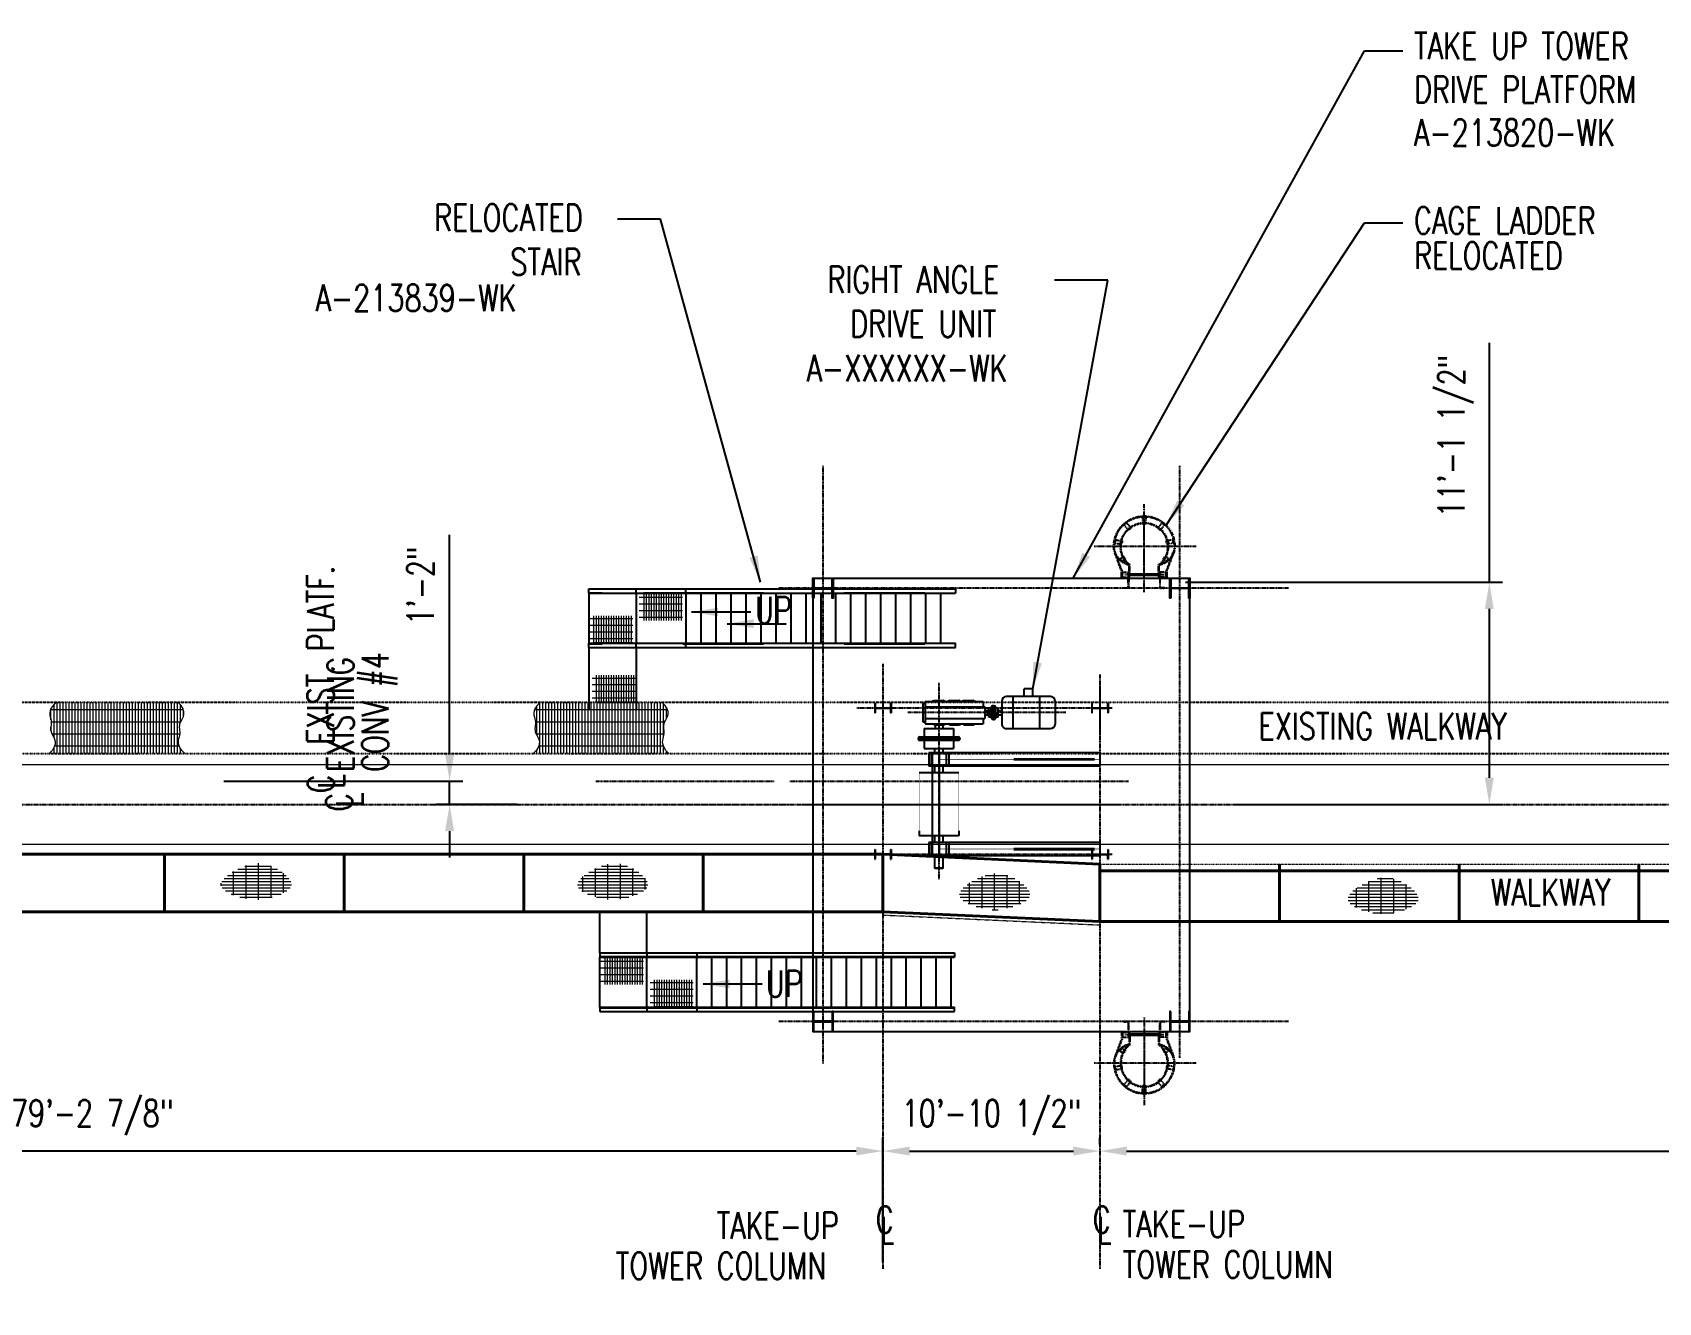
# Model space of a CAD drawing. Header units: inches. Extents: x -24529 to 23375, y -3182 to 1720.
# Drawn here: x -11678 to -10701, y 833 to 1596 of the extents above; entities that cross this region are included whole.
import ezdxf

# ---------------------------------------------------------------- set-up
doc = ezdxf.new("R2010")
doc.units = ezdxf.units.IN
doc.header["$LTSCALE"] = 0.375
doc.header["$MEASUREMENT"] = 0
for name, pattern in [('CENTER2', [1.125, 0.75, -0.125, 0.125, -0.125]), ('XREF-GA CONVEYOR 4A$0$CENTER', [2, 1.25, -0.25, 0.25, -0.25]), ('XREF-GA CONVEYOR 4A$0$CENTER2', [1.125, 0.75, -0.125, 0.125, -0.125]), ('XREF-GA CONVEYOR 4A$0$HIDDEN', [0.375, 0.25, -0.125]), ('XREF-GA CONVEYOR 4A$0$PHANTOM', [2.5, 1.25, -0.25, 0.25, -0.25, 0.25, -0.25]), ('XREF-GA CONVEYOR 4A$0$PHANTOM2', [1.25, 0.625, -0.125, 0.125, -0.125, 0.125, -0.125])]:
    doc.linetypes.add(name, pattern=pattern)
for name, color, linetype, lineweight in [('CENTER', 2, 'CENTER2', 15), ('DIM', 5, 'Continuous', 15), ('XREF-GA CONVEYOR 4A$0$Conv4', 4, 'Continuous', 13), ('XREF-GA CONVEYOR 4A$0$grating', 3, 'Continuous', 13), ('XREF-GA CONVEYOR 4A$0$S-GRTG', 3, 'Continuous', 15), ('XREF-GA CONVEYOR 4A$0$S-GUARDRAIL', 3, 'XREF-GA CONVEYOR 4A$0$CENTER2', 15), ('XREF-GA CONVEYOR 4A$0$STL-NEW', 1, 'Continuous', 40), ('XREF-GA CONVEYOR 4A$0$X-STL', 40, 'XREF-GA CONVEYOR 4A$0$PHANTOM2', 5)]:
    doc.layers.add(name, color=color, linetype=linetype, lineweight=lineweight)
for name, color, linetype in [('XREF-GA CONVEYOR 4A$0$A-SECT-MCUT', 7, 'Continuous'), ('XREF-GA CONVEYOR 4A$0$CENTER', 3, 'XREF-GA CONVEYOR 4A$0$CENTER'), ('XREF-GA CONVEYOR 4A$0$DIM', 7, 'Continuous'), ('XREF-GA CONVEYOR 4A$0$DIMENS', 14, 'Continuous'), ('XREF-GA CONVEYOR 4A$0$existstl', 3, 'Continuous'), ('XREF-GA CONVEYOR 4A$0$HIDDEN', 252, 'XREF-GA CONVEYOR 4A$0$HIDDEN'), ('XREF-GA CONVEYOR 4A$0$NSTL', 1, 'Continuous'), ('XREF-GA CONVEYOR 4A$0$PHANTOM', 253, 'XREF-GA CONVEYOR 4A$0$PHANTOM2'), ('XREF-GA CONVEYOR 4A$0$Platf outline', 4, 'Continuous'), ('XREF-GA CONVEYOR 4A$0$STEEL-PHANTOM', 5, 'XREF-GA CONVEYOR 4A$0$PHANTOM2'), ('XREF-GA CONVEYOR 4A$0$TXT', 3, 'Continuous')]:
    doc.layers.add(name, color=color, linetype=linetype)
doc.styles.add('Romans Narrow', font='ROMANS.SHX', dxfattribs={"width": 0.8, "height": 12})
doc.styles.add('SIMPLEX', font='SIMPLEX.shx', dxfattribs={"width": 0.75})
doc.styles.add('XREF-GA CONVEYOR 4A$0$Romans Narrow', font='ROMANS.SHX', dxfattribs={"width": 0.8, "height": 12})
doc.styles.add('XREF-GA CONVEYOR 4A$0$SIMPLEX', font='simplex.shx', dxfattribs={"width": 0.75})
doc.dimstyles.new('Linear Arch', dxfattribs={"dimscale": 0, "dimtxt": 12, "dimasz": 0.125, "dimexe": 0.0625, "dimexo": 0.03125, "dimgap": 0.0625, "dimtad": 1, "dimdec": 4, "dimzin": 7, "dimdsep": 46, "dimlunit": 4, "dimtxsty": 'Romans Narrow', "dimcen": 0, "dimclrd": 256, "dimclre": 256, "dimadec": 0, "dimazin": 0, "dimtfac": 1, "dimtdec": 4, "dimtmove": 0, "dimatfit": 3, "dimfxl": 0.03125, "dimfrac": 2, "dimtolj": 1, "dimtzin": 4, "dimlwd": -1, "dimlwe": -1, "dimarcsym": 0})
doc.dimstyles.new('XREF-GA CONVEYOR 4A$0$Linear Arch', dxfattribs={"dimscale": 0, "dimtxt": 12, "dimasz": 0.125, "dimexe": 0.0625, "dimexo": 0.03125, "dimgap": 0.0625, "dimtad": 1, "dimdec": 4, "dimzin": 7, "dimdsep": 46, "dimlunit": 4, "dimtxsty": 'XREF-GA CONVEYOR 4A$0$Romans Narrow', "dimcen": 0, "dimclrd": 256, "dimclre": 256, "dimadec": 0, "dimazin": 0, "dimtfac": 1, "dimtdec": 4, "dimtmove": 0, "dimatfit": 3, "dimfxl": 0.03125, "dimfrac": 2, "dimtolj": 1, "dimtzin": 4, "dimlwd": -1, "dimlwe": -1, "dimarcsym": 0})

# ---------------------------------------------------------------- blocks, each defined once
blk = doc.blocks.new('*D18')
at = {"transparency": 16777216}
for p, q in [((-11427.66, 1162.06), (-11427.66, 1294.15)), ((-11563.5, 1146.06), (-11419.66, 1146.06)), ((-11427.66, 1132.06), (-11427.66, 1146.06)), ((-11387.16, 1132.06), (-11435.66, 1132.06)), ((-11427.66, 1116.06), (-11427.66, 1100.06))]:
    blk.add_line(p, q, dxfattribs=at)
for points in [[(-11430.32, 1162.06), (-11424.99, 1162.06), (-11427.66, 1146.06)], [(-11430.32, 1116.06), (-11424.99, 1116.06), (-11427.66, 1132.06)]]:
    blk.add_solid(points, dxfattribs=at)
at = {"layer": 'DEFPOINTS', "color": 0, "transparency": 16777216}
for p in [(-11567.5, 1146.06), (-11427.66, 1132.06), (-11383.16, 1132.06)]:
    blk.add_point(p, dxfattribs=at)
at = {"color": 0, "transparency": 16777216, "insert": (-11445.18, 1263.57), "char_height": 16, "attachment_point": 5, "rotation": 90, "style": 'SIMPLEX'}
blk.add_mtext('\\A1;1\'-2"', dxfattribs=at)
blk = doc.blocks.new('*D19')
at = {"transparency": 16777216}
for p, q in [((-11167.12, 927.65), (-11167.12, 931.65)), ((-11036.62, 927.65), (-11036.62, 931.65)), ((-11151.12, 923.65), (-11052.62, 923.65))]:
    blk.add_line(p, q, dxfattribs=at)
for points in [[(-11151.12, 926.32), (-11151.12, 920.99), (-11167.12, 923.65)], [(-11052.62, 926.32), (-11052.62, 920.99), (-11036.62, 923.65)]]:
    blk.add_solid(points, dxfattribs=at)
at = {"layer": 'DEFPOINTS', "color": 0, "transparency": 16777216}
for p in [(-11167.12, 923.65), (-11036.62, 923.65), (-11036.62, 923.65)]:
    blk.add_point(p, dxfattribs=at)
at = {"color": 0, "transparency": 16777216, "insert": (-11101.87, 943.84), "char_height": 16, "attachment_point": 5, "style": 'SIMPLEX'}
blk.add_mtext('\\A1;10\'-10 1/2"', dxfattribs=at)
blk = doc.blocks.new('*D25')
at = {"transparency": 16777216}
for p, q in [((-10802.52, 1265.56), (-10802.52, 1409.56)), ((-10985.18, 1265.56), (-10794.52, 1265.56)), ((-10802.52, 1148.06), (-10802.52, 1249.56)), ((-10956.17, 1132.06), (-10794.52, 1132.06))]:
    blk.add_line(p, q, dxfattribs=at)
for points in [[(-10805.19, 1249.56), (-10799.86, 1249.56), (-10802.52, 1265.56)], [(-10805.19, 1148.06), (-10799.86, 1148.06), (-10802.52, 1132.06)]]:
    blk.add_solid(points, dxfattribs=at)
at = {"layer": 'DEFPOINTS', "color": 0, "transparency": 16777216}
for p in [(-10989.18, 1265.56), (-10960.17, 1132.06), (-10802.52, 1132.06)]:
    blk.add_point(p, dxfattribs=at)
at = {"color": 0, "transparency": 16777216, "insert": (-10822.71, 1353.56), "char_height": 16, "attachment_point": 5, "rotation": 90, "style": 'SIMPLEX'}
blk.add_mtext('\\A1;11\'-1 1/2"', dxfattribs=at)
blk = doc.blocks.new('XREF-GA CONVEYOR 4A$0$CION4 DRIV PLAN')
at = {"layer": 'XREF-GA CONVEYOR 4A$0$CENTER'}
blk.add_line((-55.17, 76.18), (-55.17, -18.65), dxfattribs=at)
at = {"layer": 'XREF-GA CONVEYOR 4A$0$DIMENS'}
for p, q in [((-62.05, 69.8), (-48.3, 69.8)), ((-64.8, 67.05), (-64.8, 40.49)), ((-64.8, 60.38), (-45.55, 60.38)), ((-45.55, 40.49), (-45.55, 67.05)), ((-69.49, 56.41), (-69.49, 51.14)), ((-64.8, 56.41), (-69.49, 56.41)), ((-64.8, 51.14), (-69.49, 51.14)), ((-64.8, 44.36), (-45.55, 44.36)), ((-62.05, 37.74), (-48.3, 37.74)), ((-59.3, 33.48), (-55.17, 33.48)), ((-59.3, 32.78), (-59.3, 33.48)), ((-59.3, 32.78), (-59.3, 32.09)), ((-59.3, 32.09), (-55.17, 32.09)), ((-55.17, 34.16), (-58.55, 34.16)), ((-55.17, 31.41), (-58.55, 31.41)), ((-57.92, 35.53), (-57.92, 34.16)), ((-52.42, 35.53), (-57.92, 35.53)), ((-57.92, 31.41), (-57.92, 30.03)), ((-52.42, 30.03), (-57.92, 30.03)), ((-56.42, 35.53), (-56.42, 37.74)), ((-56.42, 32.55), (-56.3, 32.68)), ((-56.42, 32.55), (-55.49, 32.55)), ((-56.42, 30.03), (-56.42, 32.55)), ((-56.42, 27.49), (-56.42, 30.03)), ((-56.3, 32.68), (-54.05, 32.68)), ((-55.49, 30.03), (-55.49, 32.68)), ((-55.49, 28.99), (-55.49, 30.03)), ((-55.17, 34.16), (-51.8, 34.16)), ((-51.05, 33.48), (-55.17, 33.48)), ((-51.05, 32.09), (-55.17, 32.09)), ((-55.17, 31.41), (-51.8, 31.41)), ((-54.86, 30.03), (-54.86, 32.68)), ((-54.86, 32.55), (-53.92, 32.55)), ((-54.86, 28.99), (-54.86, 30.03)), ((-54.05, 32.68), (-53.92, 32.55)), ((-53.92, 35.53), (-53.92, 37.74)), ((-53.92, 30.03), (-53.92, 32.55)), ((-53.92, 27.49), (-53.92, 30.03)), ((-52.42, 35.53), (-52.42, 34.16)), ((-52.42, 31.41), (-52.42, 30.03)), ((-51.05, 32.78), (-51.05, 33.48)), ((-51.05, 32.78), (-51.05, 32.09)), ((-62.45, 15.11), (-62.45, 20.7)), ((-62.45, 15.84), (-62.45, 19.97)), ((-62.31, 21.05), (-61.95, 21.9)), ((-61.87, -8.35), (-61.87, 26.49)), ((-61.87, 26.49), (-58.72, 26.49)), ((-58.72, -8.35), (-58.72, 27.49)), ((-58.72, 27.49), (-51.63, 27.49)), ((-51.63, -8.35), (-51.63, 27.49)), ((-51.63, 26.49), (-48.48, 26.49)), ((-48.48, -8.35), (-48.48, 26.49)), ((-48.04, 21.05), (-48.39, 21.9)), ((-47.89, 15.11), (-47.89, 20.7)), ((-47.89, 15.84), (-47.89, 19.97)), ((-62.45, 6.56), (-62.45, 12.15)), ((-62.45, 7.29), (-62.45, 11.42)), ((-62.31, 14.76), (-61.95, 13.9)), ((-62.31, 12.5), (-61.95, 13.36)), ((-48.04, 14.76), (-48.39, 13.9)), ((-48.04, 12.5), (-48.39, 13.36)), ((-47.89, 6.56), (-47.89, 12.15)), ((-47.89, 7.29), (-47.89, 11.42)), ((-40.56, -11.71), (-40.56, 11.71)), ((-40.06, -12.5), (-40.06, 12.5)), ((-40.06, 12.5), (-39.06, 12.5)), ((-39.56, -12.5), (-39.56, 12.5)), ((-39.06, -12.5), (-39.06, 12.5)), ((-38.56, -11.71), (-38.56, 11.71)), ((-19, 12), (-19, -12)), ((19, 12), (19, -12)), ((-62.45, -2.79), (-62.45, 2.79)), ((-62.45, -2.06), (-62.45, 2.06)), ((-62.31, 6.21), (-61.95, 5.36)), ((-62.31, 3.15), (-61.95, 4)), ((-48.04, 6.21), (-48.39, 5.36)), ((-48.04, 3.15), (-48.39, 4)), ((-47.89, -2.79), (-47.89, 2.79)), ((-47.89, 2.31), (-45.56, 2.31)), ((-47.89, -2.06), (-47.89, 2.06)), ((-45.56, -8.82), (-45.56, 8.81)), ((-45.56, 8.81), (-40.56, 8.81)), ((-38.56, 8.81), (-33.56, 8.81)), ((-33.56, -8.82), (-33.56, 8.81)), ((-31.06, 2.47), (-33.56, 2.47)), ((-31, 6), (-31, -6)), ((-31, 6), (-23, 6)), ((-23, 4.5), (-31, 4.5)), ((-23, 6), (-23, -6)), ((-19, 2.47), (-23, 2.47)), ((23, 2.47), (19, 2.47)), ((23, 6), (23, -6)), ((23, 6), (31, 6)), ((31, 4.5), (23, 4.5)), ((31, 6), (31, -6)), ((38.25, 2.47), (31, 2.47)), ((38.25, 2.47), (38.25, -2.47)), ((38.25, 2.47), (38.5, 2.22)), ((38.5, 2.22), (38.5, -2.22)), ((-62.31, -3.15), (-61.95, -4)), ((-61.87, -8.35), (-48.48, -8.35)), ((-60.72, -9.65), (-60.72, -8.35)), ((-60.72, -9.65), (-49.63, -9.65)), ((-49.63, -9.65), (-49.63, -8.35)), ((-48.04, -3.15), (-48.39, -4)), ((-47.89, -2.31), (-45.56, -2.31)), ((-45.56, -8.82), (-40.56, -8.82)), ((-38.56, -8.82), (-33.56, -8.82)), ((-31.06, -2.47), (-33.56, -2.47)), ((-23, -4.5), (-31, -4.5)), ((-31, -6), (-23, -6)), ((-19, -2.47), (-23, -2.47)), ((23, -2.47), (19, -2.47)), ((31, -4.5), (23, -4.5)), ((23, -6), (31, -6)), ((38.25, -2.47), (31, -2.47)), ((38.5, -2.22), (38.25, -2.47)), ((-40.06, -12.5), (-39.06, -12.5))]:
    blk.add_line(p, q, dxfattribs=at)
for centre, radius, start, end in [((-62.05, 67.05), 2.75, 90.00001, 180.00001), ((-48.3, 67.05), 2.75, 0.00001, 90.00001), ((-62.05, 40.49), 2.75, 180.00001, 270.00001), ((-48.3, 40.49), 2.75, 270.00001, 0.00001), ((-57.54, 32.29), 2.12, 118.21555, 145.88142), ((-57.54, 33.28), 2.12, 214.11858, 241.78445), ((-52.81, 32.29), 2.12, 34.11858, 61.78445), ((-52.81, 33.28), 2.12, 298.21555, 325.88142), ((-61.95, 20.7), 0.5, 135, 180), ((-55.17, 28.99), 0.313, 180, 0), ((-48.39, 20.7), 0.5, 0, 45), ((-61.95, 15.11), 0.5, 180, 225), ((-61.95, 12.15), 0.5, 135, 180), ((-48.39, 15.11), 0.5, 315, 0), ((-48.39, 12.15), 0.5, 0, 45), ((-39.69, 11.71), 0.875, 115.24718, 180), ((-39.44, 11.71), 0.875, 0, 64.75282), ((-61.95, 6.56), 0.5, 180, 225), ((-61.95, 2.79), 0.5, 135, 180), ((-48.39, 6.56), 0.5, 315, 0), ((-48.39, 2.79), 0.5, 0, 45), ((-61.95, -2.79), 0.5, 180, 225), ((-48.39, -2.79), 0.5, 315, 0), ((-39.69, -11.71), 0.875, 180, 244.75282), ((-39.44, -11.71), 0.875, 295.24718, 0)]:
    blk.add_arc(centre, radius, start, end, dxfattribs=at)
at = {"layer": 'XREF-GA CONVEYOR 4A$0$HIDDEN'}
for p, q in [((-19, 12), (19, 12)), ((-19, -12), (19, -12))]:
    blk.add_line(p, q, dxfattribs=at)
blk = doc.blocks.new('XREF-GA CONVEYOR 4A$0$A$C749772B7')
at = {"layer": 'XREF-GA CONVEYOR 4A$0$CENTER'}
blk.add_line((-33.69, -15.07), (-33.69, 103.19), dxfattribs=at)
at = {"layer": 'XREF-GA CONVEYOR 4A$0$existstl'}
for p, q in [((-130.5, 89), (-33.88, 89)), ((-130.5, 81), (-130.5, 89)), ((-125.56, 90.87), (-125.87, 90.87)), ((-125.87, 88.12), (-125.87, 90.87)), ((-125.56, 85.12), (-125.56, 90.87)), ((-33.88, 89), (-33.88, 81)), ((-130.5, 81), (-33.88, 81)), ((-125.87, 87.87), (-125.87, 85.12)), ((-125.56, 85.12), (-125.87, 85.12)), ((-130.5, 35), (-33.88, 35)), ((-130.5, 27), (-130.5, 35)), ((-33.88, 27), (-33.88, 35)), ((-130.5, 27), (-33.88, 27))]:
    blk.add_line(p, q, dxfattribs=at)
blk.add_lwpolyline([(-29.85, 88.5), (-29.85, 27.5), (-33.88, 27.5), (-33.88, 88.5)], close=True, dxfattribs=at)
at = {"layer": 'XREF-GA CONVEYOR 4A$0$HIDDEN', "linetype": 'XREF-GA CONVEYOR 4A$0$HIDDEN'}
for p, q in [((-130.5, 85.25), (-33.88, 85.25)), ((-130.5, 84.75), (-33.88, 84.75)), ((-130.5, 31.25), (-33.88, 31.25)), ((-130.5, 30.75), (-33.88, 30.75))]:
    blk.add_line(p, q, dxfattribs=at)
at = {"layer": 'XREF-GA CONVEYOR 4A$0$TXT', "rotation": 90}
blk.add_blockref('XREF-GA CONVEYOR 4A$0$CION4 DRIV PLAN', (-33.69, 58), dxfattribs=at)
blk = doc.blocks.new('XREF-GA CONVEYOR 4A$0$A$C068F74BA')
at = {"layer": 'XREF-GA CONVEYOR 4A$0$A-SECT-MCUT', "rotation": 270}
blk.add_blockref('XREF-GA CONVEYOR 4A$0$A$C749772B7', (0, 0), dxfattribs=at)
blk = doc.blocks.new('XREF-GA CONVEYOR 4A$0$Grating Plan')
at = {"layer": 'XREF-GA CONVEYOR 4A$0$existstl'}
blk.add_line((0, 0), (23.27, 0), dxfattribs=at)
at = {"layer": 'XREF-GA CONVEYOR 4A$0$grating', "linetype": 'Continuous'}
for p, q in [((0.77, 0), (0.77, -16.4)), ((2.27, 0), (2.27, -16.4)), ((3.77, 0), (3.77, -16.4)), ((5.27, 0), (5.27, -13.81)), ((5.27, 0), (5.27, -16.4)), ((6.77, 0), (6.77, -16.4)), ((6.77, 0), (6.77, -16.4)), ((8.27, 0), (8.27, -16.4)), ((9.77, 0), (9.77, -16.4)), ((11.27, 0), (11.27, -16.4)), ((12.77, 0), (12.77, -16.4)), ((14.27, 0), (14.27, -16.4)), ((14.27, 0), (14.27, -16.4)), ((15.77, 0), (15.77, -16.4)), ((17.27, 0), (17.27, -16.4)), ((18.77, 0), (18.77, -16.4)), ((20.27, 0), (20.27, -16.4)), ((21.77, 0), (21.77, -16.4)), ((23.27, 0), (23.27, -16.4)), ((0, -2.59), (25.94, -2.59)), ((0, -6.59), (16.94, -6.59)), ((12.86, -6.59), (25.94, -6.59)), ((0, -10.59), (16.94, -10.59)), ((0, -14.59), (16.94, -14.59)), ((12.86, -10.59), (25.94, -10.59)), ((12.86, -14.59), (25.94, -14.59))]:
    blk.add_line(p, q, dxfattribs=at)
blk = doc.blocks.new('XREF-GA CONVEYOR 4A$0$LADDERPLAN')
at = {"layer": 'XREF-GA CONVEYOR 4A$0$CENTER'}
for p, q in [((0, 31.1), (0, -30.09)), ((-17, 11.66), (-17, -11.66)), ((-27.38, 0), (20.97, 0))]:
    blk.add_line(p, q, dxfattribs=at)
at = {"layer": 'XREF-GA CONVEYOR 4A$0$existstl', "linetype": 'XREF-GA CONVEYOR 4A$0$PHANTOM'}
for p, q in [((-18.5, 13.75), (-18.5, 13.37)), ((-18.5, 13), (-18.5, 13.37)), ((-18.5, 13.37), (-15.5, 13.37)), ((-18.5, 13), (-15.5, 13)), ((-18.5, 13), (-18.5, 9.37)), ((-15.5, 13), (-15.5, 9.37)), ((-8.92, 13.44), (-7.61, 14.95)), ((-8.63, 13.2), (-8.92, 13.44)), ((-8.91, 13.45), (-8.04, 11.93)), ((-7.87, 11.62), (-6.13, 12.62)), ((-7.68, 11.3), (-7.87, 11.62)), ((-7.68, 11.3), (-5.95, 12.3)), ((-7.32, 14.71), (-7.61, 14.95)), ((-7.32, 14.71), (-6.3, 12.92)), ((-5.95, 12.3), (-6.13, 12.62)), ((1.38, 13.59), (1.45, 13.96)), ((1.38, 13.59), (3.35, 13.24)), ((1.45, 13.96), (3.42, 13.61)), ((2.08, 17.53), (1.51, 14.3)), ((2.08, 17.53), (2.14, 17.9)), ((2.08, 17.53), (4.05, 17.18)), ((2.14, 17.9), (4.11, 17.55)), ((3.35, 13.24), (3.42, 13.61)), ((4.05, 17.18), (3.47, 13.95)), ((4.05, 17.18), (4.11, 17.55)), ((12.86, 12.1), (10.34, 9.98)), ((14.14, 10.56), (11.63, 8.45)), ((12.86, 12.1), (13.15, 12.34)), ((12.86, 12.1), (14.14, 10.56)), ((13.15, 12.34), (14.43, 10.8)), ((14.14, 10.56), (14.43, 10.8)), ((-18.67, 0), (25.47, 0)), ((-18.5, 9.37), (-18.5, 9)), ((-18.5, 9.37), (-15.5, 9.37)), ((-18.5, 9), (-15.5, 9)), ((-18, 9), (-11.21, 9)), ((-18, 8.62), (-18, 9)), ((-18, 8.62), (-10.88, 8.62)), ((9.79, 9.52), (10.08, 9.77)), ((9.79, 9.52), (11.08, 7.99)), ((10.08, 9.77), (11.37, 8.23)), ((11.08, 7.99), (11.37, 8.23)), ((13.62, 1), (14, 1)), ((13.62, 1), (13.62, -1)), ((14, 1), (14, -1)), ((17.62, 1), (14.34, 1)), ((17.62, 1), (18, 1)), ((18, 1), (18, -1)), ((-18.5, -9), (-18.5, -9.38)), ((-18.5, -9), (-15.5, -9)), ((-18.5, -9.38), (-15.5, -9.38)), ((-18.5, -13), (-18.5, -9.38)), ((-18, -8.62), (-10.88, -8.62)), ((-18, -9), (-18, -8.62)), ((-18, -9), (-11.21, -9)), ((-15.5, -13), (-15.5, -9.38)), ((11.08, -7.99), (9.79, -9.52)), ((9.79, -9.52), (10.08, -9.77)), ((9.79, -9.52), (10.08, -9.77)), ((11.37, -8.23), (10.08, -9.77)), ((11.08, -7.99), (11.37, -8.23)), ((14.14, -10.56), (11.63, -8.45)), ((13.62, -1), (14, -1)), ((17.62, -1), (14.34, -1)), ((17.62, -1), (18, -1)), ((-18.5, -13), (-18.5, -13.38)), ((-18.5, -13), (-15.5, -13)), ((-18.5, -13.38), (-15.5, -13.38)), ((-18.5, -13.75), (-18.5, -13.38)), ((-8.63, -13.2), (-8.92, -13.44)), ((-8.92, -13.44), (-7.61, -14.95)), ((-8.91, -13.45), (-8.04, -11.93)), ((-8.63, -13.2), (-7.32, -14.71)), ((-7.68, -11.3), (-7.87, -11.62)), ((-7.87, -11.62), (-6.13, -12.62)), ((-7.68, -11.3), (-5.95, -12.3)), ((-7.32, -14.71), (-6.3, -12.92)), ((-5.95, -12.3), (-6.13, -12.62)), ((3.35, -13.24), (1.38, -13.59)), ((1.38, -13.59), (1.45, -13.96)), ((3.42, -13.61), (1.45, -13.96)), ((2.08, -17.53), (1.51, -14.3)), ((2.08, -17.53), (4.05, -17.18)), ((2.08, -17.53), (2.14, -17.9)), ((2.14, -17.9), (4.11, -17.55)), ((3.35, -13.24), (3.42, -13.61)), ((4.05, -17.18), (3.47, -13.95)), ((4.05, -17.18), (4.11, -17.55)), ((12.86, -12.1), (10.34, -9.98)), ((12.86, -12.1), (14.14, -10.56)), ((12.86, -12.1), (13.15, -12.34)), ((13.15, -12.34), (14.43, -10.8)), ((14.14, -10.56), (14.43, -10.8))]:
    blk.add_line(p, q, dxfattribs=at)
at = {"layer": 'XREF-GA CONVEYOR 4A$0$existstl'}
for p, q in [((-15.5, 13), (-15.5, 13.37)), ((-17.38, 9), (-17.38, -9)), ((-16.63, 9), (-16.63, -9)), ((-15.5, 9.37), (-15.5, 9)), ((-15.5, -9), (-15.5, -9.38)), ((-15.5, -13), (-15.5, -13.38))]:
    blk.add_line(p, q, dxfattribs=at)
at = {"layer": 'XREF-GA CONVEYOR 4A$0$existstl', "linetype": 'XREF-GA CONVEYOR 4A$0$HIDDEN'}
for p, q in [((-8.63, 13.2), (-7.32, 14.71)), ((17.62, 1), (17.62, -1))]:
    blk.add_line(p, q, dxfattribs=at)
at = {"layer": 'XREF-GA CONVEYOR 4A$0$existstl', "linetype": 'XREF-GA CONVEYOR 4A$0$PHANTOM'}
for points in [[(-25, 9.37), (-25, 12.38), (-24.88, 12.38, -0.414214), (-24.75, 12.25), (-24.75, 10.13, 0.303402), (-24.44, 9.66, 0.098335), (-24.25, 9.63), (-16.12, 9.63, -0.414214), (-16, 9.5), (-16, 9.37)], [(-25, -9.38), (-25, -12.37), (-24.88, -12.37, 0.414214), (-24.75, -12.25), (-24.75, -10.12, -0.303402), (-24.44, -9.66, -0.098335), (-24.25, -9.63), (-16.12, -9.63, 0.414214), (-16, -9.5), (-16, -9.38)]]:
    blk.add_lwpolyline(points, format="xyb", close=True, dxfattribs=at)
for points in [[(-18.5, 13.75), (-14.56, 13.75), (-3.94, 17.67)], [(-18.5, 13.37), (-14.49, 13.37), (-3.81, 17.32)], [(-18.5, -13.38), (-14.49, -13.38), (-3.81, -17.32)], [(-18.5, -13.75), (-14.56, -13.75), (-3.94, -17.67)]]:
    blk.add_lwpolyline(points, dxfattribs=at)
for centre, radius, start, end in [((0, 0), 14.38, 218.76184, 141.23816), ((0, 7), 11.38, 90, 169.78199), ((0, 0), 14, 218.02964, 141.97036), ((0, 7), 11, 90, 166.23583), ((0, 0), 18.38, 270, 90), ((0, 0), 18, 270, 90), ((0, 7), 11, 170.28013, 171.50494), ((0, -7), 11.38, 190.21801, 270), ((0, -7), 11, 188.49506, 189.71987), ((0, -7), 11, 193.76417, 270)]:
    blk.add_arc(centre, radius, start, end, dxfattribs=at)
blk = doc.blocks.new('*D32')
at = {"transparency": 16777216}
for p, q in [((-12118, 927.65), (-12118, 931.65)), ((-11167.12, 856.87), (-11167.12, 931.65)), ((-11183.12, 923.65), (-12102, 923.65))]:
    blk.add_line(p, q, dxfattribs=at)
for points in [[(-12102, 926.32), (-12102, 920.99), (-12118, 923.65)], [(-11183.12, 926.32), (-11183.12, 920.99), (-11167.12, 923.65)]]:
    blk.add_solid(points, dxfattribs=at)
at = {"layer": 'DEFPOINTS', "color": 0, "transparency": 16777216}
for p in [(-12118, 923.65), (-12118, 923.65), (-11167.12, 852.87)]:
    blk.add_point(p, dxfattribs=at)
at = {"color": 0, "transparency": 16777216, "insert": (-11642.56, 943.84), "char_height": 16, "attachment_point": 5, "style": 'SIMPLEX'}
blk.add_mtext('\\A1;79\'-2 7/8"', dxfattribs=at)
blk = doc.blocks.new('*D33')
at = {"transparency": 16777216}
for p, q in [((-11036.62, 927.65), (-11036.62, 931.65)), ((-10213.18, 927.65), (-10213.18, 931.65)), ((-11020.62, 923.65), (-10229.18, 923.65))]:
    blk.add_line(p, q, dxfattribs=at)
for points in [[(-11020.62, 926.32), (-11020.62, 920.99), (-11036.62, 923.65)], [(-10229.18, 926.32), (-10229.18, 920.99), (-10213.18, 923.65)]]:
    blk.add_solid(points, dxfattribs=at)
at = {"layer": 'DEFPOINTS', "color": 0, "transparency": 16777216}
for p in [(-11036.62, 923.65), (-10213.18, 923.65), (-10213.18, 923.65)]:
    blk.add_point(p, dxfattribs=at)
at = {"color": 0, "transparency": 16777216, "insert": (-10624.9, 943.84), "char_height": 16, "attachment_point": 5, "style": 'SIMPLEX'}
blk.add_mtext('\\A1;68\'-7 7/16"', dxfattribs=at)
blk = doc.blocks.new('*D37')
at = {"transparency": 16777216}
blk.add_arc((-9577.43, 1132.06), 734.48, 181.24816, 202.75184, dxfattribs=at)
for points in [[(-10314.4, 1116.03), (-10309.07, 1116.09), (-10311.91, 1132.06)], [(-10252.31, 849.07), (-10257.21, 846.95), (-10248.41, 833.32)]]:
    blk.add_solid(points, dxfattribs=at)
at = {"layer": 'DEFPOINTS', "color": 0, "transparency": 16777216}
for p in [(-13249.05, 1132.06), (-9710.67, 1132.06), (-9693.27, 1080.49), (-10304.76, 1029.84), (-12895.14, -345.08)]:
    blk.add_point(p, dxfattribs=at)
at = {"color": 0, "transparency": 16777216, "insert": (-10280.21, 982.68), "char_height": 16, "attachment_point": 5, "rotation": 282, "style": 'SIMPLEX'}
blk.add_mtext('\\A1;24°', dxfattribs=at)
blk = doc.blocks.new('XREF-GA CONVEYOR 4A', base_point=(3020.5, 1779.61))
at = {"layer": 'XREF-GA CONVEYOR 4A$0$grating', "linetype": 'Continuous'}
h = blk.add_hatch(dxfattribs=at)
h.set_pattern_fill('GRATE', color=256, scale=58, angle=90)
h.set_pattern_definition([(90, (104.8591, 0), (-1.8125, 1e-16), []), (180, (104.859, 0), (-9e-16, -7.25), [])])
h.paths.add_polyline_path([(1286.96, 1832.48), (1287.31, 1833.85), (1287.3, 1835.36), (1286.78, 1837.06), (1285.61, 1838.97), (1283.63, 1841.11), (1210.34, 1841.11), (1208.59, 1839.15), (1207.46, 1837.41), (1206.83, 1835.86), (1206.61, 1834.47), (1206.66, 1833.21), (1206.89, 1832.07), (1207.62, 1829.4), (1207.3, 1825.43), (1207.28, 1825.19), (1207.31, 1824.22), (1207.47, 1823.22), (1207.81, 1822.2), (1208.35, 1821.12), (1210.37, 1817.45), (1209.08, 1813.21), (1206.22, 1810.11), (1287.76, 1810.11), (1284.52, 1813.73), (1283.89, 1817.59), (1284.6, 1820.22), (1284.84, 1821.23), (1284.94, 1822.21), (1284.93, 1823.17), (1284.85, 1824.12), (1284.51, 1827.61), (1286.83, 1832.2)])
h = blk.add_hatch(dxfattribs=at)
h.set_pattern_fill('GRATE', color=256, scale=58, angle=90)
h.paths.add_polyline_path([(1577.91, 1832.2), (1578.04, 1832.48), (1578.39, 1833.85), (1578.38, 1835.36), (1577.87, 1837.06), (1576.69, 1838.97), (1574.72, 1841.11), (1501.42, 1841.11), (1499.67, 1839.15), (1498.54, 1837.41), (1497.92, 1835.86), (1497.69, 1834.47), (1497.75, 1833.21), (1497.97, 1832.07), (1498.7, 1829.4), (1498.38, 1825.43), (1498.36, 1825.19), (1498.39, 1824.22), (1498.55, 1823.22), (1498.89, 1822.2), (1499.44, 1821.12), (1501.45, 1817.45), (1500.16, 1813.21), (1497.3, 1810.11), (1578.84, 1810.11), (1575.6, 1813.73), (1574.97, 1817.59), (1575.68, 1820.22), (1575.92, 1821.23), (1576.02, 1822.21), (1576.01, 1823.17), (1575.93, 1824.12), (1575.59, 1827.61)])
at = {"layer": 'XREF-GA CONVEYOR 4A$0$S-GRTG'}
h = blk.add_hatch(dxfattribs=at)
h.set_pattern_fill('GRATE', color=256, scale=60)
edge = h.paths.add_edge_path()
edge.add_spline(control_points=[(1309.6, 1731.01), (1309.16, 1734.8), (1323.77, 1744.03), (1338.37, 1745.55), (1358.32, 1730.66), (1338.38, 1722.42), (1326.04, 1721.31), (1310.03, 1727.22), (1309.6, 1731.01)], knot_values=[0, 0, 0, 0, 16.905455, 33.988442, 51.067246, 63.937028, 80.392064, 97.253076, 97.253076, 97.253076, 97.253076], degree=3, periodic=0)
h = blk.add_hatch(dxfattribs=at)
h.set_pattern_fill('GRATE', color=256, scale=60)
edge = h.paths.add_edge_path()
edge.add_spline(control_points=[(1523.96, 1731.01), (1523.52, 1734.8), (1538.13, 1744.03), (1552.73, 1745.55), (1572.68, 1730.66), (1552.74, 1722.42), (1540.4, 1721.31), (1524.39, 1727.22), (1523.96, 1731.01)], knot_values=[0, 0, 0, 0, 16.905455, 33.988442, 51.067246, 63.937028, 80.392064, 97.253076, 97.253076, 97.253076, 97.253076], degree=3, periodic=0)
h = blk.add_hatch(dxfattribs=at)
h.set_pattern_fill('GRATE', color=256, scale=60)
edge = h.paths.add_edge_path()
edge.add_spline(control_points=[(1753.62, 1725.01), (1753.18, 1728.8), (1767.79, 1738.03), (1782.39, 1739.55), (1802.34, 1724.66), (1782.4, 1716.42), (1770.06, 1715.31), (1754.06, 1721.22), (1753.62, 1725.01)], knot_values=[0, 0, 0, 0, 16.905455, 33.988442, 51.067246, 63.937028, 80.392064, 97.253076, 97.253076, 97.253076, 97.253076], degree=3, periodic=0)
h = blk.add_hatch(dxfattribs=at)
h.set_pattern_fill('GRATE', color=256, scale=60)
edge = h.paths.add_edge_path()
edge.add_spline(control_points=[(1987.18, 1722.48), (1986.74, 1726.27), (2001.35, 1735.51), (2015.95, 1737.03), (2035.91, 1722.14), (2015.97, 1713.89), (2003.62, 1712.79), (1987.62, 1718.69), (1987.18, 1722.48)], knot_values=[0, 0, 0, 0, 16.905455, 33.988442, 51.067246, 63.937028, 80.392064, 97.253076, 97.253076, 97.253076, 97.253076], degree=3, periodic=0)
at = {"layer": 'XREF-GA CONVEYOR 4A$0$CENTER'}
for p, q in [((1671.56, 1623.86), (1671.56, 1983.13)), ((1886.06, 1627.29), (1886.06, 1983.13)), ((1951.33, 1909.61), (1644.84, 1909.61)), ((1707.56, 1864.01), (1707.56, 1500.42)), ((1838.06, 1857.6), (1838.06, 1500.42)), ((1838.06, 1850.27), (1838.06, 1821.66)), ((1691.85, 1837.61), (1845.42, 1837.61)), ((1535.04, 1793.61), (1642.26, 1793.61)), ((1651.53, 1793.61), (1855.11, 1793.61)), ((-374.37, 1779.61), (3164.01, 1779.61)), ((1575.13, 1779.61), (1650.44, 1779.61)), ((1575.13, 1779.61), (1650.44, 1779.61)), ((1659.6, 1779.61), (1847.6, 1779.61)), ((1691.85, 1749.61), (1845.35, 1749.61)), ((1951.33, 1649.11), (1644.84, 1649.11))]:
    blk.add_line(p, q, dxfattribs=at)
at = {"layer": 'XREF-GA CONVEYOR 4A$0$Conv4'}
for p, q in [((-11.98, 1803.49), (3086.56, 1803.49)), ((-11.98, 1755.74), (3086.56, 1755.74))]:
    blk.add_line(p, q, dxfattribs=at)
at = {"layer": 'XREF-GA CONVEYOR 4A$0$existstl'}
for p, q in [((1530.75, 1909.11), (1751.13, 1909.11)), ((1530.75, 1906.49), (1530.75, 1909.11)), ((1530.75, 1906.49), (1751.13, 1906.49)), ((1530.75, 1906.49), (1530.75, 1876.49)), ((1559.13, 1906.49), (1559.13, 1909.11)), ((1559.13, 1906.49), (1559.13, 1876.49)), ((1589.13, 1906.49), (1589.13, 1909.11)), ((1589.13, 1906.49), (1589.13, 1876.49)), ((1598.13, 1906.49), (1598.13, 1876.49)), ((1607.13, 1906.49), (1607.13, 1876.49)), ((1616.13, 1906.49), (1616.13, 1876.49)), ((1625.13, 1906.49), (1625.13, 1876.49)), ((1634.13, 1906.49), (1634.13, 1876.49)), ((1643.13, 1906.49), (1643.13, 1876.49)), ((1652.13, 1906.49), (1652.13, 1876.49)), ((1661.13, 1906.49), (1661.13, 1876.49)), ((1670.13, 1906.49), (1670.13, 1876.49)), ((1679.13, 1906.49), (1679.13, 1876.49)), ((1688.13, 1906.49), (1688.13, 1876.49)), ((1697.13, 1906.49), (1697.13, 1876.49)), ((1706.13, 1906.49), (1706.13, 1876.49)), ((1715.13, 1906.49), (1715.13, 1876.49)), ((1724.13, 1906.49), (1724.13, 1876.49)), ((1733.13, 1906.49), (1733.13, 1876.49)), ((1742.13, 1906.49), (1742.13, 1876.49)), ((1751.13, 1909.11), (1751.13, 1906.49)), ((1530.75, 1876.49), (1751.13, 1876.49)), ((1530.75, 1873.86), (1530.75, 1876.49)), ((1530.75, 1873.86), (1751.13, 1873.86)), ((1530.75, 1873.86), (1530.75, 1837.11)), ((1559.13, 1873.86), (1559.13, 1876.49)), ((1559.13, 1873.86), (1559.13, 1837.11)), ((1589.13, 1873.86), (1589.13, 1876.49)), ((1751.13, 1873.86), (1751.13, 1876.49)), ((1702.63, 1840.49), (1702.94, 1840.49)), ((1702.63, 1840.49), (1702.63, 1834.74)), ((1702.94, 1840.49), (1702.94, 1834.74)), ((1712.19, 1840.49), (1712.5, 1840.49)), ((1712.19, 1840.49), (1712.19, 1834.74)), ((1712.5, 1840.49), (1712.5, 1834.74)), ((1833.12, 1840.49), (1833.12, 1834.74)), ((1833.12, 1840.49), (1833.44, 1840.49)), ((1833.44, 1837.74), (1833.44, 1840.49)), ((1842.69, 1840.49), (1843, 1840.49)), ((1842.69, 1837.74), (1842.69, 1840.49)), ((1843, 1840.49), (1843, 1834.74)), ((1702.63, 1834.74), (1702.94, 1834.74)), ((1702.94, 1837.74), (1712.19, 1837.74)), ((1702.94, 1837.49), (1712.19, 1837.49)), ((1712.19, 1834.74), (1712.5, 1834.74)), ((1833.12, 1834.74), (1833.44, 1834.74)), ((1833.44, 1837.74), (1842.69, 1837.74)), ((1833.44, 1837.49), (1842.69, 1837.49)), ((1833.44, 1834.74), (1833.44, 1837.49)), ((1842.69, 1837.49), (1842.69, 1834.74)), ((1842.69, 1834.74), (1843, 1834.74)), ((1702.63, 1752.49), (1702.63, 1746.74)), ((1702.63, 1752.49), (1702.94, 1752.49)), ((1702.94, 1752.49), (1702.94, 1746.74)), ((1712.19, 1752.49), (1712.19, 1746.74)), ((1712.19, 1752.49), (1712.5, 1752.49)), ((1712.5, 1752.49), (1712.5, 1746.74)), ((1833.12, 1752.49), (1833.12, 1746.74)), ((1833.12, 1752.49), (1833.44, 1752.49)), ((1833.44, 1752.49), (1833.44, 1749.74)), ((1842.69, 1752.49), (1843, 1752.49)), ((1842.69, 1752.49), (1842.69, 1749.74)), ((1843, 1752.49), (1843, 1746.74)), ((1702.63, 1746.74), (1702.94, 1746.74)), ((1702.94, 1749.74), (1712.19, 1749.74)), ((1702.94, 1749.49), (1712.19, 1749.49)), ((1712.19, 1746.74), (1712.5, 1746.74)), ((1833.12, 1746.74), (1833.44, 1746.74)), ((1833.44, 1749.74), (1842.69, 1749.74)), ((1833.44, 1749.49), (1842.69, 1749.49)), ((1833.44, 1746.74), (1833.44, 1749.49)), ((1842.69, 1746.74), (1842.69, 1749.49)), ((1842.69, 1746.74), (1843, 1746.74))]:
    blk.add_line(p, q, dxfattribs=at)
at = {"layer": 'XREF-GA CONVEYOR 4A$0$grating', "linetype": 'Continuous'}
for points in [[(1210.34, 1841.11), (1208.59, 1839.15), (1207.46, 1837.41), (1206.83, 1835.86), (1206.61, 1834.47), (1206.66, 1833.21), (1206.89, 1832.07), (1207.18, 1831), (1207.42, 1829.99), (1207.52, 1829.01), (1207.51, 1828.05), (1207.43, 1827.1), (1207.34, 1826.15), (1207.28, 1825.19), (1207.31, 1824.22), (1207.47, 1823.22), (1207.81, 1822.2), (1208.35, 1821.12), (1208.98, 1819.98), (1209.54, 1818.74), (1209.89, 1817.38), (1209.89, 1815.86), (1209.37, 1814.16), (1208.2, 1812.25), (1206.22, 1810.11)], [(1287.76, 1810.11), (1286, 1812.07), (1284.87, 1813.81), (1284.25, 1815.36), (1284.02, 1816.75), (1284.08, 1818.01), (1284.31, 1819.15), (1284.6, 1820.22), (1284.84, 1821.23), (1284.94, 1822.21), (1284.93, 1823.17), (1284.85, 1824.12), (1284.76, 1825.07), (1284.7, 1826.03), (1284.73, 1827), (1284.89, 1828), (1285.23, 1829.03), (1285.77, 1830.1), (1286.4, 1831.24), (1286.96, 1832.48), (1287.31, 1833.85), (1287.3, 1835.36), (1286.78, 1837.06), (1285.61, 1838.97), (1283.63, 1841.11)], [(1501.42, 1841.11), (1499.67, 1839.15), (1498.54, 1837.41), (1497.92, 1835.86), (1497.69, 1834.47), (1497.75, 1833.21), (1497.97, 1832.07), (1498.26, 1831), (1498.5, 1829.99), (1498.6, 1829.01), (1498.59, 1828.05), (1498.51, 1827.1), (1498.42, 1826.15), (1498.36, 1825.19), (1498.39, 1824.22), (1498.55, 1823.22), (1498.89, 1822.2), (1499.44, 1821.12), (1500.06, 1819.98), (1500.63, 1818.74), (1500.98, 1817.38), (1500.97, 1815.86), (1500.45, 1814.16), (1499.28, 1812.25), (1497.3, 1810.11)], [(1578.84, 1810.11), (1577.09, 1812.07), (1575.96, 1813.81), (1575.33, 1815.36), (1575.11, 1816.75), (1575.16, 1818.01), (1575.39, 1819.15), (1575.68, 1820.22), (1575.92, 1821.23), (1576.02, 1822.21), (1576.01, 1823.17), (1575.93, 1824.12), (1575.84, 1825.07), (1575.78, 1826.03), (1575.81, 1827), (1575.97, 1828), (1576.31, 1829.03), (1576.85, 1830.1), (1577.48, 1831.24), (1578.04, 1832.48), (1578.39, 1833.85), (1578.38, 1835.36), (1577.87, 1837.06), (1576.69, 1838.97), (1574.72, 1841.11)]]:
    blk.add_lwpolyline(points, dxfattribs=at)
at = {"layer": 'XREF-GA CONVEYOR 4A$0$HIDDEN', "linetype": 'XREF-GA CONVEYOR 4A$0$HIDDEN'}
for p, q in [((1530.75, 1906.86), (1751.13, 1906.86)), ((1530.75, 1876.11), (1751.13, 1876.11))]:
    blk.add_line(p, q, dxfattribs=at)
at = {"layer": 'XREF-GA CONVEYOR 4A$0$NSTL'}
for p, q in [((1537.25, 1690.36), (1537.25, 1715.11)), ((1565.62, 1690.36), (1565.62, 1715.11)), ((1537.25, 1690.36), (1750.56, 1690.36)), ((1537.25, 1690.36), (1537.25, 1687.74)), ((1537.25, 1688.11), (1750.56, 1688.11)), ((1537.25, 1687.74), (1750.56, 1687.74)), ((1537.25, 1657.74), (1537.25, 1687.74)), ((1565.62, 1690.36), (1565.62, 1687.74)), ((1565.62, 1657.74), (1565.62, 1687.74)), ((1595.62, 1690.36), (1595.62, 1687.74)), ((1595.62, 1657.74), (1595.62, 1687.74)), ((1604.62, 1657.74), (1604.62, 1687.74)), ((1613.62, 1657.74), (1613.62, 1687.74)), ((1622.62, 1657.74), (1622.62, 1687.74)), ((1631.62, 1657.74), (1631.62, 1687.74)), ((1640.62, 1657.74), (1640.62, 1687.74)), ((1649.62, 1657.74), (1649.62, 1687.74)), ((1658.62, 1657.74), (1658.62, 1687.74)), ((1667.62, 1657.74), (1667.62, 1687.74)), ((1676.62, 1657.74), (1676.62, 1687.74)), ((1685.62, 1657.74), (1685.62, 1687.74)), ((1694.62, 1657.74), (1694.62, 1687.74)), ((1703.62, 1657.74), (1703.62, 1687.74)), ((1712.62, 1657.74), (1712.62, 1687.74)), ((1721.62, 1657.74), (1721.62, 1687.74)), ((1730.62, 1657.74), (1730.62, 1687.74)), ((1739.62, 1657.74), (1739.62, 1687.74)), ((1748.62, 1657.74), (1748.62, 1687.74)), ((1750.56, 1690.36), (1750.56, 1687.74)), ((1537.25, 1657.74), (1750.56, 1657.74)), ((1537.25, 1657.74), (1537.25, 1655.11)), ((1537.25, 1657.36), (1750.56, 1657.36)), ((1537.25, 1655.11), (1750.56, 1655.11)), ((1565.62, 1657.74), (1565.62, 1655.11)), ((1595.62, 1657.74), (1595.62, 1655.11)), ((1750.56, 1655.11), (1750.56, 1657.74))]:
    blk.add_line(p, q, dxfattribs=at)
for points in [[(1666.11, 1903.61), (1665.5, 1903.61), (1665.5, 1915.61), (1666.11, 1915.61), (1666.11, 1910.51, 0.414214), (1666.82, 1909.81), (1676.31, 1909.81, 0.414214), (1677.02, 1910.51), (1677.02, 1915.61), (1677.62, 1915.61), (1677.62, 1903.61), (1677.02, 1903.61), (1677.02, 1908.71, 0.414214), (1676.31, 1909.42), (1666.82, 1909.42, 0.414214), (1666.11, 1908.71)], [(1880.61, 1903.61), (1880, 1903.61), (1880, 1915.61), (1880.61, 1915.61), (1880.61, 1910.51, 0.414214), (1881.32, 1909.81), (1890.81, 1909.81, 0.414214), (1891.52, 1910.51), (1891.52, 1915.61), (1892.12, 1915.61), (1892.12, 1903.61), (1891.52, 1903.61), (1891.52, 1908.71, 0.414214), (1890.81, 1909.42), (1881.32, 1909.42, 0.414214), (1880.61, 1908.71)], [(1666.11, 1655.11), (1665.5, 1655.11), (1665.5, 1643.11), (1666.11, 1643.11), (1666.11, 1648.21, -0.414214), (1666.82, 1648.92), (1676.31, 1648.92, -0.414214), (1677.02, 1648.21), (1677.02, 1643.11), (1677.62, 1643.11), (1677.62, 1655.11), (1677.02, 1655.11), (1677.02, 1650.01, -0.414214), (1676.31, 1649.31), (1666.82, 1649.31, -0.414214), (1666.11, 1650.01)], [(1880.61, 1655.11), (1880, 1655.11), (1880, 1643.11), (1880.61, 1643.11), (1880.61, 1648.21, -0.414214), (1881.32, 1648.92), (1890.81, 1648.92, -0.414214), (1891.52, 1648.21), (1891.52, 1643.11), (1892.12, 1643.11), (1892.12, 1655.11), (1891.52, 1655.11), (1891.52, 1650.01, -0.414214), (1890.81, 1649.31), (1881.32, 1649.31, -0.414214), (1880.61, 1650.01)]]:
    blk.add_lwpolyline(points, format="xyb", close=True, dxfattribs=at)
at = {"layer": 'XREF-GA CONVEYOR 4A$0$PHANTOM', "const_width": 0.01}
for points in [[(1689.56, 1903.36), (1689.56, 1669.86), (1725.56, 1669.86), (1725.56, 1903.36)], [(1820.06, 1903.36), (1820.06, 1669.86), (1856.06, 1669.86), (1856.06, 1903.36)], [(1725.56, 1879.36), (1820.06, 1879.36), (1820.06, 1891.36), (1725.56, 1891.36)], [(1725.56, 1695.86), (1820.06, 1695.86), (1820.06, 1707.86), (1725.56, 1707.86)]]:
    blk.add_lwpolyline(points, close=True, dxfattribs=at)
at = {"layer": 'XREF-GA CONVEYOR 4A$0$Platf outline'}
for p, q in [((1665.56, 1915.61), (1892.06, 1915.61)), ((1665.56, 1643.11), (1665.56, 1915.61)), ((1892.06, 1643.11), (1892.06, 1915.61)), ((1665.56, 1643.11), (1892.06, 1643.11))]:
    blk.add_line(p, q, dxfattribs=at)
at = {"layer": 'XREF-GA CONVEYOR 4A$0$S-GUARDRAIL'}
blk.add_line((1707.56, 1713.11), (1838.06, 1707.11), dxfattribs=at)
at = {"layer": 'XREF-GA CONVEYOR 4A$0$STEEL-PHANTOM'}
for p, q in [((95.16, 1841.11), (2895.96, 1841.11)), ((88.78, 1810.11), (2895.96, 1810.11))]:
    blk.add_line(p, q, dxfattribs=at)
at = {"layer": 'XREF-GA CONVEYOR 4A$0$STL-NEW'}
for p, q in [((97.6, 1749.61), (1707.56, 1749.61)), ((1275.56, 1749.61), (1275.56, 1715.11)), ((1383.56, 1749.61), (1383.56, 1715.11)), ((1491.56, 1749.61), (1491.56, 1715.11)), ((1599.56, 1749.61), (1599.56, 1715.11)), ((1707.56, 1749.61), (1707.56, 1715.11)), ((1707.56, 1749.61), (1838.06, 1743.61)), ((1838.06, 1743.61), (1838.06, 1709.11)), ((1946.06, 1743.61), (1946.06, 1709.11)), ((2054.06, 1743.61), (2054.06, 1709.11)), ((2162.06, 1743.61), (2162.06, 1709.11)), ((1838.06, 1739.61), (2702.06, 1739.61)), ((97.54, 1715.11), (1707.56, 1715.11)), ((1707.56, 1715.11), (1838.06, 1709.11)), ((1838.06, 1709.11), (2702.06, 1709.11))]:
    blk.add_line(p, q, dxfattribs=at)
at = {"layer": 'XREF-GA CONVEYOR 4A$0$X-STL'}
blk.add_line((1838.06, 1743.61), (2702.06, 1743.61), dxfattribs=at)
at = {"rotation": 270}
blk.add_blockref('XREF-GA CONVEYOR 4A$0$A$C068F74BA', (1707.56, 1837.61), dxfattribs=at)
at = {"layer": 'XREF-GA CONVEYOR 4A$0$existstl', "xscale": -1}
blk.add_blockref('XREF-GA CONVEYOR 4A$0$Grating Plan', (1586.99, 1906.49), dxfattribs=at)
at = {"layer": 'XREF-GA CONVEYOR 4A$0$existstl', "rotation": 180}
for p in [(1557.09, 1876.49), (1558.62, 1840.79), (1593.49, 1657.74)]:
    blk.add_blockref('XREF-GA CONVEYOR 4A$0$Grating Plan', p, dxfattribs=at)
at = {"layer": 'XREF-GA CONVEYOR 4A$0$NSTL', "xscale": -1}
blk.add_blockref('XREF-GA CONVEYOR 4A$0$Grating Plan', (1563.59, 1687.74), dxfattribs=at)
at = {"layer": 'XREF-GA CONVEYOR 4A$0$TXT', "xscale": -1, "rotation": 270}
blk.add_blockref('XREF-GA CONVEYOR 4A$0$LADDERPLAN', (1864.69, 1934.61), dxfattribs=at)
at = {"layer": 'XREF-GA CONVEYOR 4A$0$TXT', "rotation": 270}
blk.add_blockref('XREF-GA CONVEYOR 4A$0$LADDERPLAN', (1864.69, 1624.11), dxfattribs=at)
at = {"layer": 'XREF-GA CONVEYOR 4A$0$TXT', "style": 'XREF-GA CONVEYOR 4A$0$SIMPLEX', "width": 0.75}
for s, p in [('UP', (1630.68, 1888.38)), ('EXISTING WALKWAY', (1933.38, 1818.62)), ('WALKWAY', (2072.98, 1718.84)), ('UP', (1637.18, 1663.85)), ('C', (1703.18, 1521.97)), ('C', (1833.68, 1521.97)), ('TAKE-UP', (1851.66, 1519.35)), ('TAKE-UP', (1607.5, 1518.4)), ('L', (1705.77, 1515.64)), ('L', (1836.27, 1515.64)), ('TOWER COLUMN', (1546.9, 1494.19)), ('TOWER COLUMN', (1851.66, 1495.1))]:
    blk.add_text(s, height=16, dxfattribs=at).set_placement(p)
for s, p in [('CONV #4', (1410.2, 1799.14)), ('EXISTING', (1389.35, 1799.14)), ('C', (1388.55, 1775.44)), ('L', (1394.87, 1778.03))]:
    blk.add_text(s, height=16, rotation=90, dxfattribs=at).set_placement(p)
blk.add_leader([(1592.49, 1895.28), (1628.06, 1895.28)], dimstyle='XREF-GA CONVEYOR 4A$0$Linear Arch', override={"dimscale": 128})
at = {"layer": 'XREF-GA CONVEYOR 4A$0$DIM'}
blk.add_leader([(1599.39, 1671.65), (1634.96, 1671.65)], dimstyle='XREF-GA CONVEYOR 4A$0$Linear Arch', override={"dimscale": 128}, dxfattribs=at)

msp = doc.modelspace()

# ---------------------------------------------------------------- linework, layer by layer
at = {"layer": 'CENTER'}
msp.add_line((-11518.02004, 1146.06285), (-11482.626, 1146.06285), dxfattribs=at)

# ---------------------------------------------------------------- block references
msp.add_blockref('XREF-GA CONVEYOR 4A', (-9854.18493, 1132.06285))

# ---------------------------------------------------------------- texts
at = {"style": 'SIMPLEX', "width": 0.75}
for s, p in [('C', (-11497.11253, 1138.92043)), ('L', (-11490.78474, 1141.50275))]:
    msp.add_text(s, height=16, rotation=90, dxfattribs=at).set_placement(p)
at = {"char_height": 16, "attachment_point": 7, "style": 'SIMPLEX'}
for s, insert in [('\\A1;\\pi-98.857;RELOCATED\\P\\pi-61.143; STAIR', (-11338.2136, 1450.18043)), ('\\A1;\\pi-120;RIGHT ANGLE \\P\\pi-106.29;DRIVE UNIT \\P\\pi-132.57;A-XXXXXX-WK', (-11080.51463, 1386.22093))]:
    msp.add_mtext(s, dxfattribs=dict(at, insert=insert))
at = {"insert": (-11497.20324, 1168.0345), "char_height": 16, "attachment_point": 7, "rotation": 90, "style": 'SIMPLEX'}
msp.add_mtext('\\A1;EXIST. PLATF.', dxfattribs=at)
at = {"layer": 'DIM', "style": 'SIMPLEX', "width": 0.75}
for s, p in [('TAKE UP TOWER', (-10847.84811, 1580.05625)), ('DRIVE PLATFORM', (-10847.84811, 1553.83481)), ('A-213820-WK', (-10847.84811, 1527.87975)), ('CAGE LADDER', (-10847.84811, 1475.04327)), ('RELOCATED', (-10847.84811, 1453.93726)), ('A-213839-WK', (-11508.28402, 1428.50896))]:
    msp.add_text(s, height=16, dxfattribs=at).set_placement(p)

# ---------------------------------------------------------------- dimensions: what is measured, and where the dimension line sits
for base, p1, p2, picture, middle in [((-10802.5226, 1132.06285), (-10989.18494, 1265.56283), (-10960.16932, 1132.06285), '*D25', (-10802.5226, 1353.56283)), ((-11427.65528, 1132.06285), (-11567.50057, 1146.06285), (-11383.15693, 1132.06285), '*D18', (-11427.65528, 1263.57469))]:
    dim = msp.add_linear_dim(base=base, p1=p1, p2=p2, angle=90, dimstyle='Linear Arch', override={"dimscale": 128, "dimtxt": 0.125, "dimtxsty": 'SIMPLEX'})
    dim.commit()
    dim.dimension.update_dxf_attribs({"geometry": picture, "text_midpoint": middle, "dimtype": 128})
dim = msp.add_angular_dim_2l(base=(-10304.76161, 1029.84283), line1=((-12895.13759, -345.07648), (-9693.26644, 1080.4884)), line2=((-13249.05216, 1132.06285), (-9710.67434, 1132.06285)), dimstyle='Linear Arch', override={"dimscale": 128, "dimtxt": 0.125, "dimtxsty": 'SIMPLEX'})
dim.commit()
dim.dimension.update_dxf_attribs({"geometry": '*D37', "text_midpoint": (-10280.20899, 982.68221)})
for base, p1, p2, override, picture, middle in [((-12117.99743, 923.65192), (-11167.12243, 852.8677), (-12117.99743, 923.65192), {"dimscale": 128, "dimtxt": 0.125, "dimtxsty": 'SIMPLEX', "dimtmove": 1}, '*D32', (-11642.55993, 943.8424)), ((-11036.62244, 923.65192), (-11167.12243, 923.65192), (-11036.62244, 923.65192), {"dimscale": 128, "dimtxt": 0.125, "dimtxsty": 'SIMPLEX'}, '*D19', (-11101.87243, 943.8424)), ((-10213.18493, 923.65192), (-11036.62244, 923.65192), (-10213.18493, 923.65192), {"dimscale": 128, "dimtxt": 0.125, "dimtxsty": 'SIMPLEX'}, '*D33', (-10624.90368, 943.8424))]:
    dim = msp.add_linear_dim(base=base, p1=p1, p2=p2, dimstyle='Linear Arch', override=override)
    dim.commit()
    dim.dimension.update_dxf_attribs({"geometry": picture, "text_midpoint": middle})

# ---------------------------------------------------------------- leaders
for points in [[(-11052.66095, 1268.06285), (-10877.55885, 1585.09191), (-10854.61044, 1585.09191)], [(-11240.64558, 1265.56283), (-11300.93711, 1483.92521), (-11326.7602, 1483.92521)], [(-10996.8243, 1299.87338), (-10877.55885, 1481.72661), (-10854.61044, 1481.72661)], [(-11077.0297, 1201.55328), (-11031.94109, 1447.19956), (-11063.99029, 1447.19956)], [(-11260.85387, 1240.65779), (-11225.27959, 1240.65779)]]:
    msp.add_leader(points, dimstyle='Linear Arch', override={"dimscale": 128})

doc.saveas('drawing.dxf')
